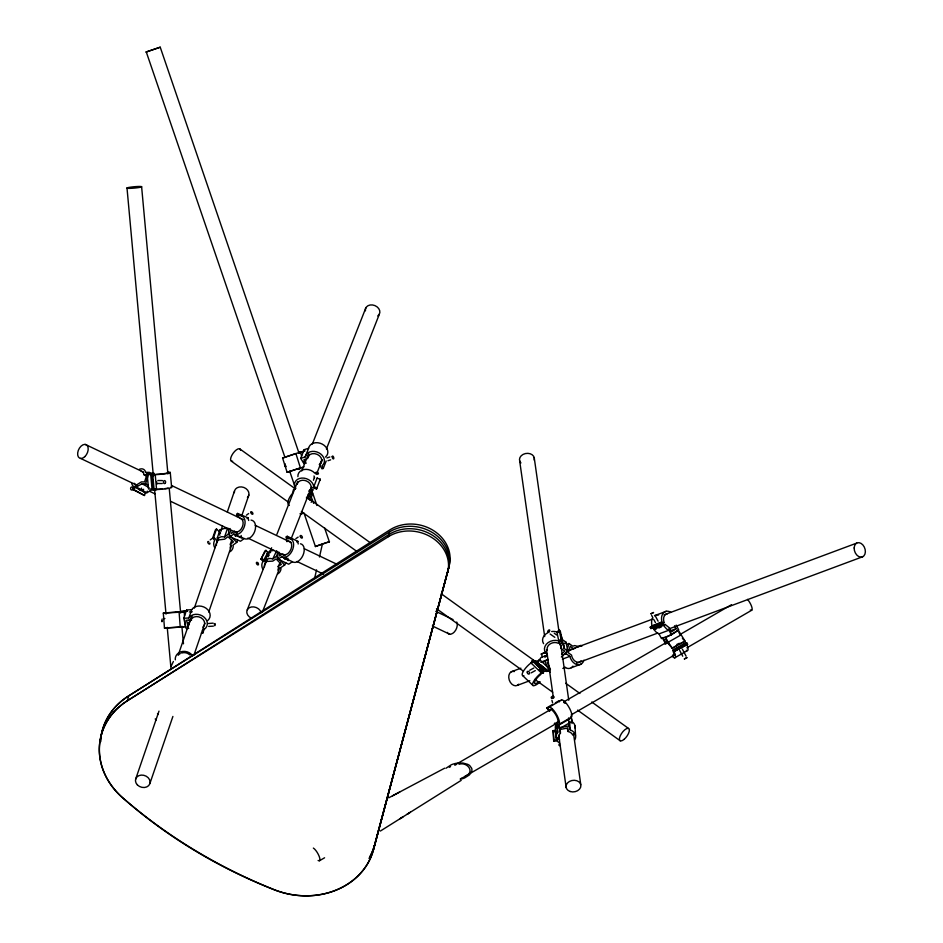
<?xml version="1.0" encoding="UTF-8"?>
<svg xmlns="http://www.w3.org/2000/svg" width="943" height="943" viewBox="0 0 943 943"><rect width="100%" height="100%" fill="white"/><g stroke="black" fill="none" stroke-linecap="round" stroke-linejoin="round"><path stroke-width="1.41" d="M297.186 484.301A7.226 5.67 21.4 0 1 304.283 480.352A7.226 5.67 21.4 0 1 311.143 486.47L311.096 487.26L316.53 489.016L316.848 487.885L313.76 486.553A9.937 7.792 21.4 0 0 301.784 478.066A9.937 7.792 21.4 0 0 295.135 487.849M313.748 486.883L317.166 477.865M162.267 620.706L161.972 621.743L162.043 619.127M127.541 700.602L128.602 695.91L389.494 531.97A37.343 32.015 12.8 0 1 432.318 532.5A37.343 32.015 12.8 0 1 448.668 567.875L373.44 849.796A74.686 64.018 12.8 0 1 274.507 889.838C219.13 867.713 167.418 836.747 122.413 797.566A74.697 63.959 12.7 0 1 127.517 700.708L388.917 534.516A37.343 32.262 12.2 0 1 431.788 534.858A37.343 32.262 12.2 0 1 448.09 570.421L373.416 849.902A74.686 64.018 13 0 1 274.507 889.838A463.037 396.897 12.8 0 1 122.413 797.566A74.697 64.03 12.8 0 1 127.541 700.602L388.433 536.661A37.343 32.015 12.8 0 1 431.257 537.192A37.343 32.015 12.8 0 1 447.607 572.566M314.585 578.46L316.542 569.878M319.465 557.007L322.388 544.123M388.433 536.661L389.494 531.97M373.44 849.796L449.163 565.729A37.343 32.262 12.2 0 0 432.849 530.178A37.343 32.262 12.2 0 0 389.989 529.825L128.578 696.017A74.697 63.959 12.7 0 0 100.477 741.952M374.878 843.69L448.668 567.875M307.241 497.963L308.361 493.943L310.742 492.918L313.276 489.771L310.707 488.945L308.726 491.197M313.477 480.246L314.172 477.759M310.388 500.344L309.622 499.696L310.648 496.042L306.428 498.222M310.683 492.152L312.475 493.543L311.355 497.562L312.569 500.155L312.322 501.582L311.107 502.218M313.524 503.35L313.83 502.218L311.697 500.556M319.936 480.329L320.255 479.197L317.154 478.207M564.315 654.336L566.036 653.688L568.959 643.491L572.743 646.167L574.77 645.578L578.578 646.674M150.656 474.129L152.023 489.028L148.523 488.981L147.155 474.081L154.558 474.305L150.196 473.846L153.721 473.233M152.023 489.028L152.79 489.511M556.016 724.589L555.297 726.947L556.04 738.051L558.68 737.544L559.187 734.727L560.448 733.218L560.166 728.432M131.702 483.252A9.937 6.082 -60.9 0 0 133.812 486.612L145.363 492.729L144.491 495.488L133.104 489.7L134.071 486.682M133.104 489.7L134.095 489.712L135.768 484.443L135.167 484.266A7.226 4.42 -60.9 0 1 134.154 483.252M152.46 489.511L146.79 492.8L136.393 487.024L137.195 484.525L141.391 481.897L144.574 481.944L146.884 474.694L143.925 474.647A7.226 4.42 -60.9 0 0 141.214 471.323M136.393 487.024L142.063 483.735L145.564 483.783L149.194 472.408L150.998 473.41M146.79 492.8L147.32 491.126M188.741 628.38L186.184 628.557L183.744 618.302L186.584 610.015L191.688 609.673A9.937 8.074 18.9 0 1 205.916 608.117A9.937 8.074 18.9 0 1 207.66 620.6M214.815 547.836A9.937 8.074 18.9 0 1 214.674 540.445L212.635 538.04L215.476 529.754L216.513 528.988L220.497 532.76M212.635 538.04L213.672 537.274L216.513 528.988M183.744 618.302L188.848 617.96L191.688 609.673M217.232 538.088L220.073 529.801L224.517 528.398L227.428 528.634L224.587 536.921L221.676 536.685L217.232 538.088L219.106 539.867L224.634 539.196L227.982 536.72L233.451 541.895L230.34 544.194A7.226 5.87 18.9 0 1 230.033 547.954M135.58 779.331L158.99 711.116M179.052 652.639L190.993 617.83M194.329 608.082L218.222 538.477M221.086 530.119L222.513 525.946M227.298 512.025L234.453 491.138M190.934 618.478L188.081 626.765L186.525 620.223L190.851 619.94A7.226 5.87 18.9 0 1 201.142 617.818A7.226 5.87 18.9 0 1 202.875 627.142M216.489 545.302A7.226 5.87 18.9 0 1 217.09 541.659L218.599 538.276M190.851 619.94L192.266 615.803M224.587 536.921L228.265 534.198L228.96 532.158M230.34 544.194L231.754 540.044M149.972 783.268L172.899 716.444M193.916 655.185L204.902 623.17M208.733 612.031L231.66 545.195M241.691 515.962L248.846 495.075M235.349 536.367L236.292 533.608M201.401 633.095L202.839 633.001L204.254 628.863M230.139 551.69A9.937 8.074 18.9 0 0 233.157 545.03L236.834 542.319L237.624 540.033M303.292 461.268L304.129 463.909L300.699 458.404L304.106 449.717L308.609 448.243A9.937 7.792 21.4 0 1 322.282 444.118A9.937 7.792 21.4 0 1 325.441 457.084M300.699 458.404L305.202 456.919L308.609 448.243M247.278 609.791L266.339 561.25M270.04 551.82L271.631 547.777M276.924 534.292L297.564 481.72M301.807 470.934L308.691 453.406M312.392 443.964L365.86 307.819M308.149 457.32L308.998 455.151M320.219 463.496L321.186 461.021M262.378 612.066L279.847 567.58M290.963 539.266L311.614 486.694M316.907 473.209L322.2 459.724M326.431 448.939L379.369 314.137M319.276 464.475L322.011 468.86L323.272 468.447L326.195 460.997M316.53 489.016L320.255 479.197M171.166 666.218L173.382 661.503M263.121 561.474L260.952 559.187L264.877 551.042L265.926 550.347L269.014 553.612M260.952 559.187L265.926 550.347M277.808 570.138A7.226 5.776 25.7 0 0 278.197 566.472L281.344 564.397L276.134 558.893L272.739 561.132L267.27 561.439L265.478 559.541L269.403 551.396L273.835 550.288M264.512 566.731A7.226 5.776 25.7 0 1 265.219 563.077L267.258 559.447M265.478 559.541L269.91 558.445L272.775 558.857L276.7 550.712M272.775 558.857L276.488 556.405L278.444 552.35M278.197 566.472L280.165 562.405M277.749 573.922A9.937 7.933 25.7 0 0 280.955 567.497L284.668 565.046L285.753 562.806M532.182 660.795L530.992 662.964L541.376 672.913L543.486 670.237L533.113 660.277L532.182 660.795L542.555 670.744M531.416 663.389L533.113 660.277M538.571 661.868L539.761 659.687L550.146 669.636L549.368 671.062L544.865 661.267L542.366 662.186M543.486 670.237L540.728 674.493A7.226 2.11 -46.2 0 0 534.54 682.284A7.226 2.11 -46.2 0 0 539.054 681.706M550.146 669.636L546.822 671.463L546.209 670.85L543.793 671.44L542.803 673.243L543.581 672.901M538.759 660.56L541.105 657.46L547.435 655.043M676.779 644.493L679.29 643.303M267.046 553.317L267.906 552.445L262.873 561.722A9.937 7.933 25.7 0 0 262.767 569.065M445.956 768.262L451.355 764.738A23.351 20.015 12.8 0 1 456.966 763.193L462.942 763.04L467.693 764.325A8.852 7.579 12.8 0 1 469.744 765.61L471.63 768.203A6.035 5.175 12.8 0 1 471.913 769.535L471.924 769.936A7.379 6.33 12.8 0 1 471.771 771.174L469.402 774.922L464.722 777.904A23.115 19.815 12.8 0 1 461.999 778.883M559.164 630.018L556.912 632.058L558.786 640.981L561.038 638.941L559.164 630.018L560.225 630.761L562.099 639.696L558.162 643.279L557.337 642.89A7.226 5.752 -11.9 0 0 549.722 644.222A7.226 5.752 -11.9 0 0 547.329 650.293M561.556 654.088L564.81 651.141L561.368 648.701L561.356 646.863L559.765 644.328L561.639 642.631L561.097 640.085M564.185 643.821L566 642.171L562.217 639.495L561.002 634.887M561.344 657.035L567.875 651.106L566 642.171M285.104 457.19L300.393 452.074L301.63 456.011M658.815 628.003L661.126 626.942L659.711 627.472M248.681 520.489L248.08 517.848L237.601 513.416L236.563 514.183L237.117 516.587L238.496 515.892A9.937 6.495 -67.1 0 1 244.638 525.652A9.937 6.495 -67.1 0 1 233.699 534.103L230.021 536.826L228.053 528.198M210.23 539.891L212.505 538.217M246.382 515.208L248.657 513.522M247.042 518.615L248.08 517.848M239.935 518.261A7.226 4.727 -67.1 0 1 242.292 527.043A7.226 4.727 -67.1 0 1 234.324 531.286L231.212 533.585L230.057 528.516M251.05 520.1A9.937 6.495 -67.1 0 1 254.681 531.487A9.937 6.495 -67.1 0 1 244.19 538.547L240.512 541.258L230.021 536.826M166.192 612.82L187.445 611.135L180.797 611.488M167.347 627.802L183.732 626.871M667.302 613.834A7.226 5.128 69.6 0 0 663.837 621.578L664.202 622.51L660.819 624.867L650.894 628.568L650.198 627.26L652.12 625.916L661.915 621.826A9.937 7.049 69.6 0 1 663.518 612.82A9.937 7.049 69.6 0 1 670.921 612.313M650.894 628.568L654.265 626.211L653.912 625.268M650.198 627.26L662.057 622.215M676.225 625.115L678.677 629.771L671.392 634.851L661.467 638.552L659.004 633.896L656.811 632.836L653.629 629.276L658.957 626.777M653.629 629.276L665.157 624.455L669.224 627.708L671.463 631.951L676.096 628.71L674.54 625.751M532.029 662.269L530.709 663.153A9.937 2.9 -46.2 0 0 523.117 671.699A9.937 2.9 -46.2 0 0 523.872 675.671M286.684 540.752L286.2 536.956L287.238 536.261L297.858 541.317L298.2 543.993M295.854 538.63L298.153 537.109M296.809 542.001L297.858 541.317M277.112 551.714L278.067 559.14L281.78 556.676A9.937 6.2 -64.5 0 0 292.872 548.991A9.937 6.2 -64.5 0 0 287.886 538.807L287.238 536.261M284.88 559.352L286.743 558.126M300.475 543.781A9.937 6.2 -64.5 0 1 302.939 555.427A9.937 6.2 -64.5 0 1 292.389 561.733L288.676 564.197L278.067 559.14M160.227 47.197L146.177 51.995L160.227 47.197L298.813 452.569M329.402 541.754L315.351 546.551L318.039 545.467M408.213 813.585L409.168 812.984M406.999 814.339L410.37 812.229M380.359 831.054L461.198 780.368M399.773 818.878L403.168 816.744M400.987 818.123L401.966 817.498M449.351 767.307L450.565 766.6M465.205 776.172C475.484 772.293 467.374 761.484 458.993 764.266M549.404 711.105L546.669 707.875L552.893 704.268M555.368 702.83L559.105 700.673L559.411 701.792M549.191 707.132L561.615 699.93M455.61 764.584L552.221 708.594M563.655 701.969L667.903 641.558M680.61 634.191L731.462 604.722M319.512 860.723L324.592 857.776M460.62 778.942L558.504 722.22M571.21 714.853L675.447 654.442M686.893 647.806L751.724 610.239M571.199 717.293L572.307 721.265L559.883 728.467L558.775 724.495L571.199 717.293A9.937 2.935 59.9 0 0 568.452 706.425A9.937 2.935 59.9 0 0 560.92 700.555M555.003 722.845L558.079 725.544L569.266 719.061M460.219 779.048L461.469 778.329M665.228 644.305A9.937 2.44 60.3 0 1 664.768 642.336L662.304 637.68L665.723 637.598L678.382 630.384L685.066 641.122L672.418 648.348L668.516 643.939L666.277 639.696L664.108 639.755L666.182 643.692L668.717 642.254M665.723 637.598L668.174 642.254L680.834 635.04M671.664 648.36L676.732 645.472M679.255 644.034L685.066 641.122M672.5 655.09A7.226 1.78 60.3 0 0 673.066 651.141L672.654 650.281L685.313 643.067L686.893 643.02L687.588 644.328L674.021 651.566L687.588 644.328M686.068 643.043L673.408 650.257L674.198 651.931A9.937 2.44 60.3 0 1 672.265 656.304M672.654 650.281L674.233 650.234L686.893 643.02M674.693 657.86L687.341 650.635M542.484 656.752L541.247 654.053L545.903 652.143M533.408 661.479L535.836 660.902L536.449 661.514L539.761 659.687M544.865 661.267L548.189 659.44L540.74 662.21M529.695 670.273L533.797 668.021M531.192 672.866L535.294 670.603M392.465 795.857L444.648 768.191M399.714 792.014L388.705 797.837M295.925 488.262L293.521 489.511L292.401 493.531A9.937 4.326 -52.1 0 0 289.336 505.436M308.078 495.818L312.475 493.543M286.802 541.636L287.509 541.317A7.226 4.503 -64.5 0 1 290.998 549.18A7.226 4.503 -64.5 0 1 282.617 553.906L279.47 555.981L278.975 552.126M185.759 626.777L164.471 628.109L163.316 613.127L164.895 612.761M164.471 628.109L166.062 627.743M282.629 457.992L295.89 453.548L300.416 467.881L287.096 472.266L282.57 457.944L285.234 457.296M566.472 644.423L568.959 643.491M541.247 654.053L546.209 652.202M656.375 614.966L666.3 611.276M577.104 646.733L580.829 645.354L581.89 646.108M511.259 671.77L520.89 668.186M567.674 650.753L653.004 618.973M664.013 614.883L856.68 543.121M568.664 650.611L575.124 648.23M562.37 659.145L569.82 656.363A9.937 7.049 69.6 0 0 576.927 664.615A9.937 7.049 69.6 0 0 583.917 660.206M655.515 625.751L659.228 624.36M660.477 623.901L664.202 622.51M660.194 626.305L665.157 624.455M517.424 685.337L529.813 680.716M562.841 668.422L565.588 667.396M576.597 663.294L657.801 633.059M668.811 628.957L862.845 556.688M659.004 633.896L668.941 630.195L671.392 634.851M571.34 667.738L581.265 664.037M669.895 631.02L676.096 628.71M318.451 545.325L320.75 544.512M298.507 453.111L300.31 452.475M321.245 544.335L323.249 543.651M323.744 543.486L326.089 542.708M326.891 457.956L329.802 456.99M298.778 452.876L302.88 451.532M301.253 452.11L304.636 451.002M303.988 466.773L289.642 471.524L290.22 471.382M299.615 468.647L300.888 468.235L298.2 469.025L299.579 468.577M327.975 460.714L330.639 459.854M326.903 542.437L329.461 541.706M289.76 471.63L287.096 472.266M299.45 452.44L304.825 450.884L304.106 449.717M454.585 765.044L456.011 764.69M176.589 611.701L175.881 611.866L177.119 611.783M182.565 611.889L184.628 611.418L179.983 611.724M315.422 546.539L304.023 513.098M181.622 653.028L183.131 652.709A7.78 6.672 12.8 0 1 187.586 653.381L190.121 654.996M556.04 738.051L556.594 734.149L558.126 732.157L557.007 728.173L569.053 725.886L568.57 717.988M557.136 740.75L553.942 741.351L553.635 740.231L553.046 730.684L555.969 730.118M553.942 741.351L553.364 731.792L555.486 731.391M553.635 740.231L559.211 739.171L559.588 739.878M147.155 474.081L153.674 472.95M170.919 487.13A9.937 0.908 -5.2 0 1 168.314 488.403A9.937 0.908 -5.2 0 1 156.903 489.547L153.155 489.959L151.799 475.06L156.844 474.305A7.226 0.66 -5.2 0 0 164.506 473.575A7.226 0.66 -5.2 0 0 167.5 472.655M151.799 475.06L155.536 474.647A9.937 0.908 -5.2 0 0 167.984 473.303A9.937 0.908 -5.2 0 0 168.043 472.125M153.909 489.57L155.925 489.217L154.581 489.016M153.155 489.959L158.2 489.217A7.226 0.66 -5.2 0 0 162.62 488.898M208.332 623.5L213.153 623.158M189.366 611.948L192.254 611.748M163.316 618.655L164.895 618.549M189.024 620.27L191.582 620.105M213.354 626.14L208.686 626.423M676.956 630.419L678.382 630.384M162.396 480.565L157.858 480.506M139.352 469.272A9.937 6.082 -60.9 0 1 145.694 472.36L149.194 472.408M158.129 483.476L162.255 483.547M163.316 613.127L179.099 612.231L180.254 627.201M144.22 492.387L145.363 492.729M234.324 531.286L236.952 532.394M233.699 534.103L244.19 538.547M235.149 535.247L241.703 538.029L241.125 535.494M558.162 632.635L556.57 631.893A9.937 7.898 -11.9 0 0 551.679 631.539M560.036 641.57L558.445 640.827A9.937 7.898 -11.9 0 0 546.256 644.328A9.937 7.898 -11.9 0 0 547.164 654.407M286.2 536.956L288.853 538.217M85.283 444.412L143.701 472.231M171.579 485.515L243.27 519.664M255.223 525.345L291.069 542.425M304.341 548.743L337.535 564.551M435.784 611.347L453.041 619.575M80.556 458.404L137.643 485.598M149.595 491.291L154.9 493.814M170.836 501.405L237.212 533.031M247.832 538.088L285.01 555.792M296.962 561.486L323.508 574.122M432.377 625.975L449.634 634.203M281.78 556.676L292.389 561.733M283.454 557.879L288.758 560.413M668.941 630.195L666.736 629.134L663.566 625.574M145.694 472.36L150.314 474.93M143.925 474.647L147.037 476.38M145.564 483.783L148.181 485.232M142.063 483.735L148.994 487.59M138.692 489.252L141.002 490.537M134.095 489.712L144.491 495.488M554.26 633.295L556.606 634.945M561.038 638.941L562.099 639.696M573.639 648.76L570.197 646.32L568.334 652.827L571.529 655.09A7.226 5.128 69.6 0 0 575.584 661.491A7.226 5.128 69.6 0 0 581.077 660.689M550.134 634.026L554.814 637.338M562.217 639.495L564.091 648.43L567.875 651.106M566.036 653.688L569.82 656.363M239.687 448.821L295.407 488.887M307.265 497.421L370.092 542.59M441.218 593.748L550.288 672.17M565.694 683.251L579.921 693.482M591.78 702.005L628.521 728.432M231.412 461.21L288.31 502.124M301.359 511.507L357.067 551.572M436.503 608.683L523.035 670.909M534.893 679.431L552.681 692.221M577.576 710.126L620.246 740.809M306.428 497.197L309.622 499.696M546.669 707.875L548.331 709.089A9.937 2.935 59.9 0 1 555.227 712.401A9.937 2.935 59.9 0 1 558.775 724.495M554.307 723.576L559.883 728.467M561.639 642.631L563.949 646.061L564.091 648.43M228.265 534.198L236.834 542.319M220.073 529.801L221.357 531.027M213.672 537.274L217.656 541.046M540.669 664.803L545.856 669.789M536.449 661.514L546.822 671.463M536.52 664.473L543.793 671.44M539.29 669.235L542.402 672.218L541.082 673.113A9.937 2.9 -46.2 0 0 532.524 684.264A9.937 2.9 -46.2 0 0 540.186 681.824M522.705 675.636L533.09 685.596M276.488 556.405L284.668 565.046M269.403 551.396L270.606 552.657M262.001 558.492L265.785 562.5M668.174 642.254L672.418 648.348M682.367 638.128L683.64 639.967M655.232 628.156L656.022 629.323M323.272 468.447L322.023 465.771A9.937 7.792 21.4 0 0 318.875 452.793A9.937 7.792 21.4 0 0 305.202 456.919M306.169 463.272L303.917 459.654L307.724 458.404A7.226 5.67 21.4 0 1 317.32 454.408A7.226 5.67 21.4 0 1 320.031 464.074M157.493 713.674L157.988 714.511M678.936 632.482L680.056 634.604M682.331 649.067L686.127 656.245M679.679 650.411L682.732 656.21M660.135 623.559L660.819 624.867M674.233 650.234L674.929 651.554M655.031 615.402L658.084 621.178M651.637 615.355L652.391 616.805M653.912 619.681L655.444 622.569M685.313 643.067L685.726 643.928M547.176 662.234L550.441 669.353M652.12 625.916L651.978 625.515A9.937 7.049 69.6 0 1 652.874 617.441M311.685 490.183L316.931 505.507M324.557 527.797L329.319 541.718M146.283 51.983L284.963 457.379M289.725 471.3L295.442 488.026M569.053 725.886L570.161 729.858A9.937 7.662 -3.5 0 1 574.806 739.831M572.707 735.104A7.226 5.575 -3.5 0 0 568.051 731.497L567.108 728.137L559.435 729.599L560.448 733.218M551.891 700.213L552.574 702.676M558.079 725.544L557.136 722.173A7.226 2.134 59.9 0 0 555.132 713.733A7.226 2.134 59.9 0 0 549.852 710.939M553.046 730.684L553.364 731.792M202.839 633.001L202.568 630.207A9.937 8.074 18.9 0 0 204.218 617.288A9.937 8.074 18.9 0 0 188.848 617.96M186.584 610.015L186.879 611.276M237.601 513.416L238.202 516.045M563.207 643.491L563.737 646.038M560.437 644.234L561.368 648.701M559.293 642.1L559.765 644.328M534.209 457.579L559.034 631.951M560.896 645.024L568.759 700.236M571.034 716.22L572.071 723.493M573.521 733.666L580.758 784.517M519.64 460.75L544.677 636.572M546.539 649.656L553.364 697.608M558.739 735.387L566.189 787.7M287.921 558.315L288.216 560.661M170.259 472.431L171.626 487.342M141.627 186.867L167.913 473.928M169.257 488.568L180.655 613.056M181.858 626.235L183.472 643.81M156.738 481.779L156.974 484.254M155.218 474.647L156.573 489.558M126.999 187.952L153.414 476.474M154.628 489.653L166.015 614.141M167.229 627.319L170.978 668.328M152.778 475.072L154.145 489.971M153.037 480.081L153.285 482.792M188.317 622.345L188.506 624.855M184.203 611.901L184.522 616.015M184.84 620.14L185.37 626.871M574.971 725.709L575.56 735.257M569.666 721.666L570.161 729.858M567.827 727.913L568.051 731.497M558.999 735.587L559.211 739.171M556.724 723.422L557.007 728.173M556.299 735.587L557.289 741.045A9.937 7.662 -3.5 0 0 559.187 742.754M100.488 741.893A74.697 64.03 12.8 0 1 128.602 695.91M369.962 856.68A74.686 64.018 12.8 0 0 374.501 845.117A74.686 64.018 13 0 1 369.019 858.448M156.196 719.98A15.324 13.143 12.8 0 1 155.194 718.979M192.643 655.88A9.3 7.98 12.8 0 0 178.581 652.992A9.571 8.204 12.8 0 0 175.681 656.717A9.218 7.898 12.8 0 0 175.339 659.817M178.156 655.291A8.086 6.931 12.8 0 1 180.29 653.57M286.189 466.172A1.497 0.672 71.8 0 1 285.387 466.537A1.497 0.672 71.8 0 1 284.621 464.758A1.497 0.672 71.8 0 1 285.234 463.909M297.894 476.628A9.937 7.792 21.4 0 1 303.823 469.567A9.937 7.792 21.4 0 1 314.773 473.127M313.972 475.967A7.226 5.67 21.4 0 1 314.549 477.783M303.481 513.133A9.937 4.326 -52.1 0 1 300.015 513.758M563.855 702.511A7.226 2.134 59.9 0 1 564.987 703.36M572.071 721.584A9.937 7.662 -3.5 0 1 575.053 727.984M556.936 733.312A1.497 0.943 -15.6 0 1 555.427 732.64A1.497 0.943 -15.6 0 1 556.83 731.414M560.39 745.63A1.497 0.943 -15.6 0 1 559.718 743.909M268.555 556.818A1.497 0.813 56.5 0 1 267.953 554.956A1.497 0.813 56.5 0 1 269.333 555.203M258.158 563.242A1.497 0.813 56.5 0 1 257.875 564.928A1.497 0.813 56.5 0 1 256.378 562.959A1.497 0.813 56.5 0 1 257.828 562.806M168.102 488.05A7.226 0.66 -5.2 0 1 164.884 488.627M153.379 483.382A1.497 1.12 -89.2 0 1 153.108 480.635M143.607 489.252A1.497 1.12 -89.2 0 1 142.134 490.054A1.497 1.12 -89.2 0 1 141.533 488.097M132.763 489.099A1.497 1.12 -89.2 0 1 131.042 489.712A1.497 1.12 -89.2 0 1 131.053 487.342A1.497 1.12 -89.2 0 1 132.774 487.932M545.089 657.495A1.497 1.049 61.2 0 1 545.455 655.774A1.497 1.049 61.2 0 1 547.07 656.764M537.911 665.77A1.497 1.049 61.2 0 1 539.773 667.066M572.979 666.112A9.937 7.049 69.6 0 1 564.798 667.302M543.592 643.668A9.937 7.898 -11.9 0 1 547.742 632.765M560.932 639.943A1.497 0.731 -54.7 0 1 560.578 640.344M654.43 615.791A9.937 7.049 69.6 0 1 658.65 615.025M686.846 644.717A9.937 2.44 60.3 0 1 686.327 650.269M219.908 535.211A1.497 0.754 53.5 0 1 219.153 533.408A1.497 0.754 53.5 0 1 220.473 533.561M209.759 542.92A1.497 0.754 53.5 0 1 209.205 544.052A1.497 0.754 53.5 0 1 207.766 542.343A1.497 0.754 53.5 0 1 208.698 541.671M232.65 461.245A7.473 2.994 -54.3 0 1 233.062 453.347A7.473 2.994 -54.3 0 1 240.524 450.176M365.412 310.813A7.473 5.858 21.4 0 1 374.937 305.603A7.473 5.858 21.4 0 1 377.73 315.952M251.463 618.219A7.473 5.858 21.4 0 1 249.294 607.728A7.473 5.858 21.4 0 1 261.152 612.679M520.925 462.942A7.473 5.788 -8.1 0 1 525.416 453.559A7.473 5.788 -8.1 0 1 534.186 460.054M313.359 848.075A7.473 2.204 59.9 0 1 319.206 856.409A7.473 2.204 59.9 0 1 318.109 860.476M747.528 599.371A7.473 2.204 59.9 0 1 751.901 607.386A7.473 2.204 59.9 0 1 750.322 609.991M456.73 622.015A7.473 4.656 -64.5 0 1 454.373 631.951A7.473 4.656 -64.5 0 1 447.277 632.388M518.744 684.182A7.473 5.293 69.6 0 1 509.267 680.092A7.473 5.293 69.6 0 1 514.477 671.534M234.335 492.659A7.473 6.071 18.9 0 1 243.836 487.448A7.473 6.071 18.9 0 1 247.455 497.515M214.45 623.712C214.462 629.052 216.053 622.203 214.45 623.712M650.941 613.799L653.511 612.526L650.941 613.799M684.382 658.909L686.893 657.719L684.382 658.909M332.219 456.636A1.497 0.672 71.8 0 0 333.28 458.923A1.497 0.672 71.8 0 0 333.516 456.954A1.497 0.672 71.8 0 0 332.219 456.636M315.976 473.763A1.497 0.919 15.6 0 0 318.404 473.692A1.497 0.919 15.6 0 0 316.565 472.266A1.497 0.919 15.6 0 0 315.976 473.763M551.655 698.209A1.497 0.943 -15.6 0 0 554.06 697.301A1.497 0.943 -15.6 0 0 552.185 696.488A1.497 0.943 -15.6 0 0 551.655 698.209M300.251 536.143A1.497 0.813 56.5 0 0 301.866 538.123A1.497 0.813 56.5 0 0 301.843 536.143A1.497 0.813 56.5 0 0 300.251 536.143M165.296 483.122A1.497 1.12 -89.2 0 0 164.766 480.635A1.497 1.12 -89.2 0 0 163.41 482.498A1.497 1.12 -89.2 0 0 165.296 483.122M527.255 671.994A1.497 1.049 61.2 0 0 528.717 674.104A1.497 1.049 61.2 0 0 529.188 672.005A1.497 1.049 61.2 0 0 527.255 671.994M548.708 632.187A1.497 0.731 -54.7 0 0 549.58 629.971A1.497 0.731 -54.7 0 0 547.765 631.35A1.497 0.731 -54.7 0 0 548.708 632.187M250.791 512.391A1.497 0.754 53.5 0 0 252.488 514.289A1.497 0.754 53.5 0 0 252.288 512.344A1.497 0.754 53.5 0 0 250.791 512.391M624.03 739.418A7.473 2.994 -54.3 0 0 628.875 728.668A7.473 2.994 -54.3 0 0 620.258 735.788A7.473 2.994 -54.3 0 0 624.03 739.418M570.161 791.495A7.473 5.788 -8.1 0 0 580.9 785.33A7.473 5.788 -8.1 0 0 569.372 781.488A7.473 5.788 -8.1 0 0 570.161 791.495M84.835 456.636A7.473 4.656 -64.5 0 0 86.237 444.719A7.473 4.656 -64.5 0 0 77.691 452.876A7.473 4.656 -64.5 0 0 84.835 456.636M130.358 188.352A7.473 0.684 -5.2 0 0 141.745 186.761A7.473 0.684 -5.2 0 0 130.841 187.115A7.473 0.684 -5.2 0 0 130.358 188.352M854.169 547.954A7.473 5.293 69.6 0 0 862.326 556.924A7.473 5.293 69.6 0 0 862.798 544.842A7.473 5.293 69.6 0 0 854.169 547.954M137.395 784.918A7.473 6.071 18.9 0 0 149.784 783.892A7.473 6.071 18.9 0 0 141.167 775.099A7.473 6.071 18.9 0 0 137.395 784.918"/></g></svg>
